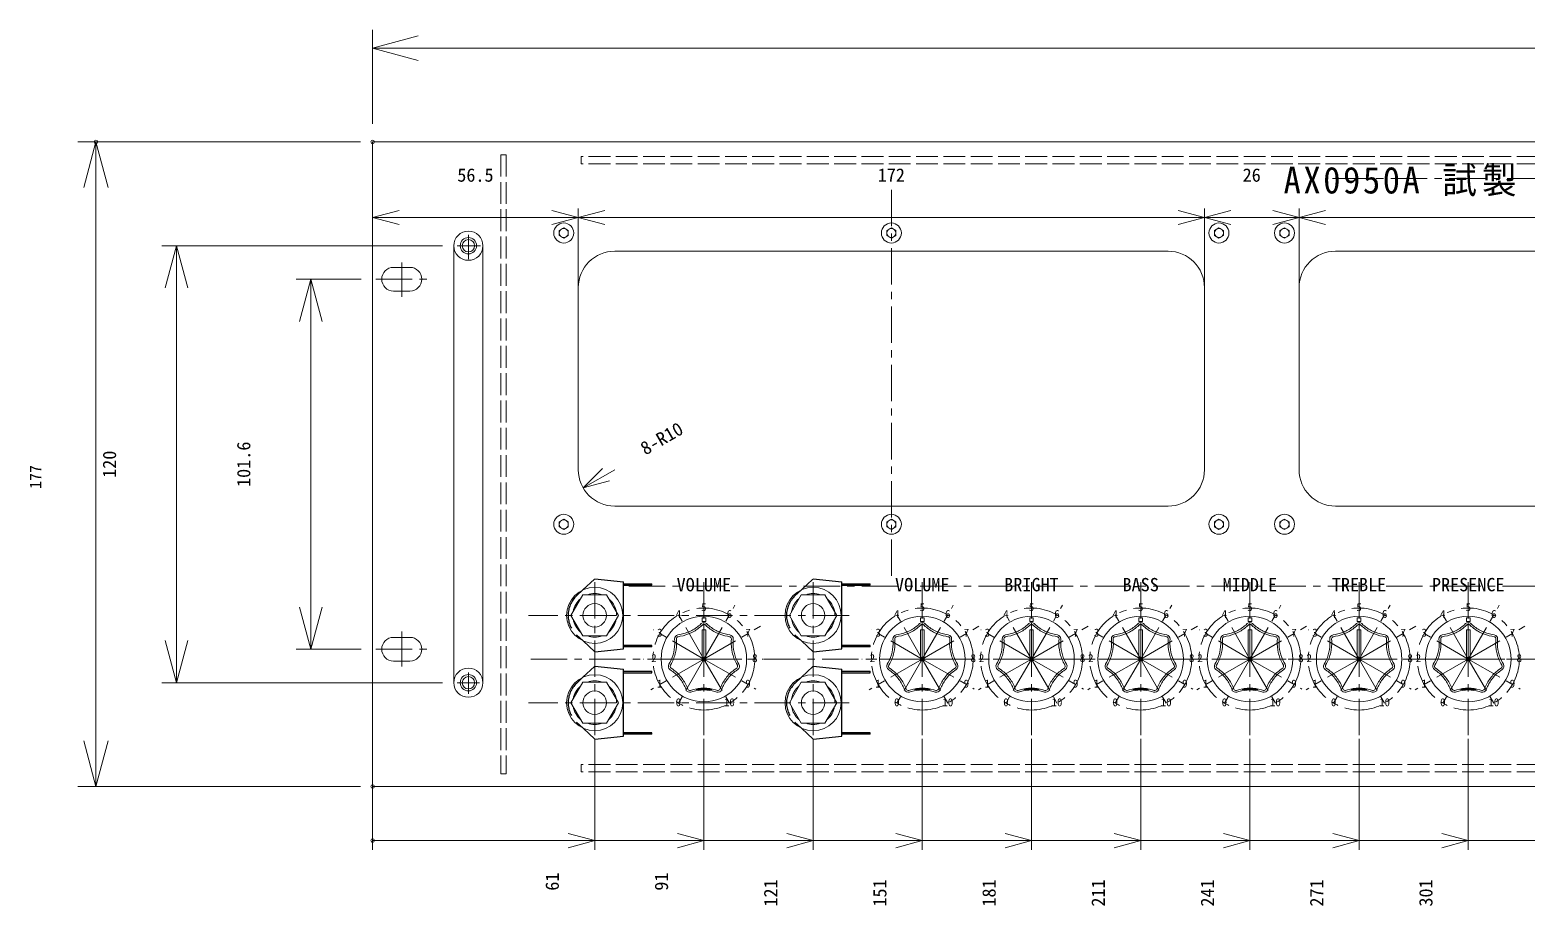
# Model space of a CAD drawing. Units: millimetres at full size, sheet at 1:2. Extents: x -409 to 211, y -214 to 92.
# Drawn here: x -408.9 to 2.6, y -148.5 to 92.1 of the extents above; entities that cross this region are included whole.
import ezdxf
from ezdxf.enums import TextEntityAlignment as Align

# ---------------------------------------------------------------- set-up
doc = ezdxf.new("R2010")
doc.units = ezdxf.units.MM
doc.header["$LTSCALE"] = 2
doc.header["$PDMODE"] = 32
doc.header["$PDSIZE"] = 1
for name, pattern in [('CHAIN1', [8, 5, -1, 1, -1]), ('DASHED1', [1.8, 1.2, -0.6]), ('USER3', [3.75, 3, -0.75])]:
    doc.linetypes.add(name, pattern=pattern)
for name, color, linetype, lineweight in [('0-0_0', 7, 'Continuous', 18), ('0-1_寸法', 4, 'Continuous', 18), ('0-5_________', 3, 'Continuous', 18), ('0-A_________0', 7, 'USER3', 18), ('8-0_OUTSIDE', 3, 'Continuous', 18), ('8-C_TOOLING_GUIDE', 4, 'Continuous', 18), ('8-D_ENGRAVING_GUIDE', 4, 'CHAIN1', 18)]:
    doc.layers.add(name, color=color, linetype=linetype, lineweight=lineweight)
doc.layers.add('8-1_INSIDE', color=3, linetype='Continuous')
doc.layers.add('8-5_ENGRAVING', color=7, linetype='Continuous')
doc.styles.add('ＭＳ ゴシック', font='')
doc.styles.get('ＭＳ ゴシック').set_extended_font_data('MS Gothic')

# ---------------------------------------------------------------- blocks, each defined once
blk = doc.blocks.new('_OPEN30')
at = {"layer": '0-0_0'}
blk.add_line((0, 0), (-0.25, 0), dxfattribs=at)
blk.add_lwpolyline([(-0.25, 0.06699), (0, 0), (-0.25, -0.06699)], dxfattribs=at)
blk = doc.blocks.new('CLIFF_JACK_front')
at = {"layer": '8-0_OUTSIDE'}
for p, q in [((-1.4125, 0.8155), (0, 1.631)), ((1.4125, 0.8155), (0, 1.631)), ((-1.4125, 0.8155), (-1.4125, -0.8155)), ((-1.4125, -0.8155), (0, -1.631))]:
    blk.add_line(p, q, dxfattribs=at)
blk.add_lwpolyline([(1.4125, 0.8155), (1.4125, -0.8155), (0, -1.631)], dxfattribs=at)
for radius in [1.925, 0.8063]:
    blk.add_circle((0, 0), radius, dxfattribs=at)
for start, end in [(100.33336, 139.66664), (40.33336, 79.66664), (160.33336, 199.66664), (340.33336, 19.66664), (220.33336, 259.66664), (270, 319.66664)]:
    blk.add_arc((0, 0), 1.5, start, end, dxfattribs=at)
at = {"layer": '8-1_INSIDE', "color": 4, "linetype": 'DASHED1'}
for p, q in [((-1.7508, 0.8003), (-1.3322, 1.2473)), ((1.3302, 1.2495), (1.7495, 0.8031))]:
    blk.add_line(p, q, dxfattribs=at)
at = {"layer": '8-1_INSIDE'}
for p, q in [((-2.5, 0), (-1.7508, 0.8003)), ((-2.5, 0), (-2.3, -1.975)), ((2.493, 0.0115), (1.7495, 0.8031)), ((2.5, 0), (2.3, -1.975)), ((-2.3, -1.975), (2.3, -1.975)), ((-2.1625, -3.925), (-2.1625, -1.975)), ((-2.0625, -3.925), (-2.0625, -1.975)), ((2.1625, -1.975), (2.1625, -3.925)), ((-2.1625, -3.925), (-2.0625, -3.925))]:
    blk.add_line(p, q, dxfattribs=at)
blk.add_lwpolyline([(2.0625, -1.975), (2.0625, -3.925), (2.1625, -3.925)], dxfattribs=at)
at = {"layer": '8-1_INSIDE', "color": 4, "linetype": 'DASHED1'}
blk.add_arc((0, 0), 1.825, 43.20672, 136.88639, dxfattribs=at)

msp = doc.modelspace()

# ---------------------------------------------------------------- linework, layer by layer
at = {"layer": '0-1_寸法'}
for p, q in [((-314.783, 66.345), (-314.783, 92.095)), ((-302.283, 87.095), (155.317, 87.095)), ((-318.149, 61.345), (-395.783, 61.345)), ((-390.783, 61.345), (-390.783, 48.845)), ((-390.783, -103.155), (-390.783, 48.845)), ((-372.657, 32.845), (-295.59, 32.845)), ((-368.657, 32.845), (-371.763, 21.254)), ((-368.657, -87.155), (-368.657, 32.845)), ((-368.657, 32.845), (-365.551, 21.254)), ((-335.789, 23.645), (-317.907, 23.645)), ((-331.789, 23.645), (-334.895, 12.054)), ((-331.789, -77.955), (-331.789, 23.645)), ((-331.789, 23.645), (-328.684, 12.054)), ((-331.789, -77.955), (-334.895, -66.364)), ((-331.789, -77.955), (-328.684, -66.364)), ((-368.657, -87.155), (-371.763, -75.564)), ((-368.657, -87.155), (-365.551, -75.564)), ((-335.789, -77.955), (-317.907, -77.955)), ((-372.657, -87.155), (-295.556, -87.155)), ((-390.783, -115.655), (-390.783, -103.155)), ((-318.149, -115.655), (-395.783, -115.655))]:
    msp.add_line(p, q, dxfattribs=at)
at = {"layer": '0-1_寸法', "linetype": 'CHAIN1'}
for p, q in [((-288.483, 35.804), (-288.483, 29.111)), ((-291.59, 32.845), (-285.172, 32.845)), ((-306.783, 28.253), (-306.783, 18.854)), ((-313.907, 23.645), (-299.262, 23.645)), ((-306.783, -73.12), (-306.783, -82.734)), ((-313.907, -77.955), (-299.262, -77.955)), ((-288.483, -84.362), (-288.483, -90.176)), ((-291.556, -87.155), (-285.431, -87.155))]:
    msp.add_line(p, q, dxfattribs=at)
at = {"layer": '0-1_寸法'}
for points in [[(-394.133, 48.845), (-390.783, 61.345), (-387.434, 48.845)], [(-387.434, -103.155), (-390.783, -115.655), (-394.133, -103.155)]]:
    msp.add_lwpolyline(points, dxfattribs=at)
for p in [(-390.783, 61.345), (-314.783, 61.345), (-314.783, 61.345), (-314.783, -115.655)]:
    msp.add_point(p, dxfattribs=at)
at = {"layer": '0-5_________'}
for p, q in [((-314.783, 61.345), (167.817, 61.345)), ((-314.783, 61.345), (-314.783, -115.655)), ((-309.033, 26.895), (-304.533, 26.895)), ((-304.533, 20.395), (-309.033, 20.395)), ((-304.533, -74.705), (-309.033, -74.705)), ((-309.033, -81.205), (-304.533, -81.205)), ((-314.783, -115.655), (167.817, -115.655))]:
    msp.add_line(p, q, dxfattribs=at)
for centre in [(-288.483, 32.845), (-288.483, -87.155)]:
    msp.add_circle(centre, 2.25, dxfattribs=at)
for centre, start, end in [((-309.033, 23.645), 90, 270), ((-304.533, 23.645), 270, 90), ((-309.033, -77.955), 90, 270), ((-304.533, -77.955), 270, 90)]:
    msp.add_arc(centre, 3.25, start, end, dxfattribs=at)
at = {"layer": '0-A_________0'}
for p, q in [((-257.483, 57.345), (-257.483, 55.345)), ((110.517, 57.345), (-257.483, 57.345)), ((110.517, 55.345), (-257.483, 55.345)), ((-257.483, -111.655), (-257.483, -109.655)), ((110.517, -109.655), (-257.483, -109.655)), ((110.517, -111.655), (-257.483, -111.655))]:
    msp.add_line(p, q, dxfattribs=at)
for points in [[(-278.083, 57.845), (-279.583, 57.845), (-279.583, -112.155)], [(-278.083, 57.845), (-278.083, -112.155), (-279.583, -112.155)]]:
    msp.add_lwpolyline(points, dxfattribs=at)
at = {"layer": '8-0_OUTSIDE'}
for p, q in [((-314.783, 61.345), (-314.783, -115.655)), ((-262.283, 37.788), (-263.533, 37.067)), ((-263.533, 37.067), (-263.533, 35.623)), ((-261.033, 37.067), (-262.283, 37.788)), ((-261.033, 35.623), (-261.033, 37.067)), ((-172.283, 37.788), (-173.533, 37.067)), ((-173.533, 37.067), (-173.533, 35.623)), ((-171.033, 37.067), (-172.283, 37.788)), ((-171.033, 35.623), (-171.033, 37.067)), ((-82.283, 37.788), (-83.533, 37.067)), ((-83.533, 37.067), (-83.533, 35.623)), ((-81.033, 37.067), (-82.283, 37.788)), ((-81.033, 35.623), (-81.033, 37.067)), ((-64.283, 37.788), (-65.533, 37.067)), ((-65.533, 37.067), (-65.533, 35.623)), ((-63.033, 37.067), (-64.283, 37.788)), ((-63.033, 35.623), (-63.033, 37.067)), ((-263.533, 35.623), (-262.283, 34.902)), ((-262.283, 34.902), (-261.033, 35.623)), ((-173.533, 35.623), (-172.283, 34.902)), ((-172.283, 34.902), (-171.033, 35.623)), ((-83.533, 35.623), (-82.283, 34.902)), ((-82.283, 34.902), (-81.033, 35.623)), ((-65.533, 35.623), (-64.283, 34.902)), ((-64.283, 34.902), (-63.033, 35.623)), ((-292.483, -87.155), (-292.483, 32.845)), ((-284.483, -87.155), (-284.483, 32.845)), ((-96.283, 31.345), (-248.283, 31.345)), ((101.717, 31.345), (-50.283, 31.345)), ((-309.033, 26.895), (-304.533, 26.895)), ((-258.283, -28.655), (-258.283, 21.345)), ((-86.283, 21.345), (-86.283, -28.655)), ((-60.283, -28.655), (-60.283, 21.345)), ((-304.533, 20.395), (-309.033, 20.395)), ((-96.283, -38.655), (-248.283, -38.655)), ((101.717, -38.655), (-50.283, -38.655)), ((-262.283, -42.212), (-263.533, -42.933)), ((-263.533, -42.933), (-263.533, -44.377)), ((-263.533, -44.377), (-262.283, -45.098)), ((-261.033, -42.933), (-262.283, -42.212)), ((-262.283, -45.098), (-261.033, -44.377)), ((-261.033, -44.377), (-261.033, -42.933)), ((-172.283, -42.212), (-173.533, -42.933)), ((-173.533, -42.933), (-173.533, -44.377)), ((-173.533, -44.377), (-172.283, -45.098)), ((-171.033, -42.933), (-172.283, -42.212)), ((-172.283, -45.098), (-171.033, -44.377)), ((-171.033, -44.377), (-171.033, -42.933)), ((-82.283, -42.212), (-83.533, -42.933)), ((-83.533, -42.933), (-83.533, -44.377)), ((-83.533, -44.377), (-82.283, -45.098)), ((-81.033, -42.933), (-82.283, -42.212)), ((-82.283, -45.098), (-81.033, -44.377)), ((-81.033, -44.377), (-81.033, -42.933)), ((-64.283, -42.212), (-65.533, -42.933)), ((-65.533, -42.933), (-65.533, -44.377)), ((-65.533, -44.377), (-64.283, -45.098)), ((-63.033, -42.933), (-64.283, -42.212)), ((-64.283, -45.098), (-63.033, -44.377)), ((-63.033, -44.377), (-63.033, -42.933)), ((-224.283, -70.305), (-224.283, -69.305)), ((-223.283, -69.305), (-224.283, -69.305)), ((-223.283, -70.305), (-223.283, -69.305)), ((-164.283, -70.305), (-164.283, -69.305)), ((-163.283, -69.305), (-164.283, -69.305)), ((-163.283, -70.305), (-163.283, -69.305)), ((-134.283, -70.305), (-134.283, -69.305)), ((-133.283, -69.305), (-134.283, -69.305)), ((-133.283, -70.305), (-133.283, -69.305)), ((-104.283, -70.305), (-104.283, -69.305)), ((-103.283, -69.305), (-104.283, -69.305)), ((-103.283, -70.305), (-103.283, -69.305)), ((-74.283, -70.305), (-74.283, -69.305)), ((-73.283, -69.305), (-74.283, -69.305)), ((-73.283, -70.305), (-73.283, -69.305)), ((-44.283, -70.305), (-44.283, -69.305)), ((-43.283, -69.305), (-44.283, -69.305)), ((-43.283, -70.305), (-43.283, -69.305)), ((-14.283, -70.305), (-14.283, -69.305)), ((-13.283, -69.305), (-14.283, -69.305)), ((-13.283, -70.305), (-13.283, -69.305)), ((-230.369, -73.925), (-230.929, -74.022)), ((-224.514, -70.933), (-224.939, -71.31)), ((-224.607, -71.684), (-224.182, -71.306)), ((-223.283, -70.305), (-224.283, -70.305)), ((-224.283, -81.155), (-224.283, -72.655)), ((-222.96, -71.684), (-223.385, -71.306)), ((-222.628, -71.31), (-223.053, -70.933)), ((-216.638, -74.022), (-217.198, -73.925)), ((-170.369, -73.925), (-170.929, -74.022)), ((-164.514, -70.933), (-164.939, -71.31)), ((-164.607, -71.684), (-164.182, -71.306)), ((-163.283, -70.305), (-164.283, -70.305)), ((-164.283, -81.155), (-164.283, -72.655)), ((-162.96, -71.684), (-163.385, -71.306)), ((-162.628, -71.31), (-163.053, -70.933)), ((-156.638, -74.022), (-157.198, -73.925)), ((-140.369, -73.925), (-140.929, -74.022)), ((-134.514, -70.933), (-134.939, -71.31)), ((-134.607, -71.684), (-134.182, -71.306)), ((-133.283, -70.305), (-134.283, -70.305)), ((-134.283, -81.155), (-134.283, -72.655)), ((-132.96, -71.684), (-133.385, -71.306)), ((-132.628, -71.31), (-133.053, -70.933)), ((-126.638, -74.022), (-127.198, -73.925)), ((-110.369, -73.925), (-110.929, -74.022)), ((-104.514, -70.933), (-104.939, -71.31)), ((-104.607, -71.684), (-104.182, -71.306)), ((-103.283, -70.305), (-104.283, -70.305)), ((-104.283, -81.155), (-104.283, -72.655)), ((-102.96, -71.684), (-103.385, -71.306)), ((-102.628, -71.31), (-103.053, -70.933)), ((-96.638, -74.022), (-97.198, -73.925)), ((-80.369, -73.925), (-80.929, -74.022)), ((-74.514, -70.933), (-74.939, -71.31)), ((-74.607, -71.684), (-74.182, -71.306)), ((-73.283, -70.305), (-74.283, -70.305)), ((-74.283, -81.155), (-74.283, -72.655)), ((-72.96, -71.684), (-73.385, -71.306)), ((-72.628, -71.31), (-73.053, -70.933)), ((-66.638, -74.022), (-67.198, -73.925)), ((-50.369, -73.925), (-50.929, -74.022)), ((-44.514, -70.933), (-44.939, -71.31)), ((-44.607, -71.684), (-44.182, -71.306)), ((-43.283, -70.305), (-44.283, -70.305)), ((-44.283, -81.155), (-44.283, -72.655)), ((-42.96, -71.684), (-43.385, -71.306)), ((-42.628, -71.31), (-43.053, -70.933)), ((-36.638, -74.022), (-37.198, -73.925)), ((-20.369, -73.925), (-20.929, -74.022)), ((-14.514, -70.933), (-14.939, -71.31)), ((-14.607, -71.684), (-14.182, -71.306)), ((-13.283, -70.305), (-14.283, -70.305)), ((-14.283, -81.155), (-14.283, -72.655)), ((-12.96, -71.684), (-13.385, -71.306)), ((-12.628, -71.31), (-13.053, -70.933)), ((-6.638, -74.022), (-7.198, -73.925)), ((-304.533, -74.705), (-309.033, -74.705)), ((-231.84, -75.164), (-231.81, -75.732)), ((-231.311, -75.706), (-231.341, -75.138)), ((-230.283, -74.418), (-230.844, -74.515)), ((-217.284, -74.418), (-216.723, -74.515)), ((-216.256, -75.706), (-216.226, -75.138)), ((-215.757, -75.732), (-215.727, -75.164)), ((-171.84, -75.164), (-171.81, -75.732)), ((-171.311, -75.706), (-171.341, -75.138)), ((-170.283, -74.418), (-170.844, -74.515)), ((-157.284, -74.418), (-156.723, -74.515)), ((-156.256, -75.706), (-156.226, -75.138)), ((-155.757, -75.732), (-155.727, -75.164)), ((-141.84, -75.164), (-141.81, -75.732)), ((-141.311, -75.706), (-141.341, -75.138)), ((-140.283, -74.418), (-140.844, -74.515)), ((-127.284, -74.418), (-126.723, -74.515)), ((-126.256, -75.706), (-126.226, -75.138)), ((-125.757, -75.732), (-125.727, -75.164)), ((-111.84, -75.164), (-111.81, -75.732)), ((-111.311, -75.706), (-111.341, -75.138)), ((-110.283, -74.418), (-110.844, -74.515)), ((-97.284, -74.418), (-96.723, -74.515)), ((-96.256, -75.706), (-96.226, -75.138)), ((-95.757, -75.732), (-95.727, -75.164)), ((-81.84, -75.164), (-81.81, -75.732)), ((-81.311, -75.706), (-81.341, -75.138)), ((-80.283, -74.418), (-80.844, -74.515)), ((-67.284, -74.418), (-66.723, -74.515)), ((-66.256, -75.706), (-66.226, -75.138)), ((-65.757, -75.732), (-65.727, -75.164)), ((-51.84, -75.164), (-51.81, -75.732)), ((-51.311, -75.706), (-51.341, -75.138)), ((-50.283, -74.418), (-50.844, -74.515)), ((-37.284, -74.418), (-36.723, -74.515)), ((-36.256, -75.706), (-36.226, -75.138)), ((-35.757, -75.732), (-35.727, -75.164)), ((-21.84, -75.164), (-21.81, -75.732)), ((-21.311, -75.706), (-21.341, -75.138)), ((-20.283, -74.418), (-20.844, -74.515)), ((-7.284, -74.418), (-6.723, -74.515)), ((-6.256, -75.706), (-6.226, -75.138)), ((-5.757, -75.732), (-5.727, -75.164)), ((-309.033, -81.205), (-304.533, -81.205)), ((-233.151, -81.607), (-233.425, -82.106)), ((-232.713, -81.848), (-232.986, -82.347)), ((-223.283, -81.155), (-224.283, -81.155)), ((-214.854, -81.848), (-214.581, -82.347)), ((-214.142, -82.106), (-214.416, -81.607)), ((-173.151, -81.607), (-173.425, -82.106)), ((-172.713, -81.848), (-172.986, -82.347)), ((-163.283, -81.155), (-164.283, -81.155)), ((-154.854, -81.848), (-154.581, -82.347)), ((-154.142, -82.106), (-154.416, -81.607)), ((-143.151, -81.607), (-143.425, -82.106)), ((-142.713, -81.848), (-142.986, -82.347)), ((-133.283, -81.155), (-134.283, -81.155)), ((-124.854, -81.848), (-124.581, -82.347)), ((-124.142, -82.106), (-124.416, -81.607)), ((-113.151, -81.607), (-113.425, -82.106)), ((-112.713, -81.848), (-112.986, -82.347)), ((-103.283, -81.155), (-104.283, -81.155)), ((-94.854, -81.848), (-94.581, -82.347)), ((-94.142, -82.106), (-94.416, -81.607)), ((-83.151, -81.607), (-83.425, -82.106)), ((-82.713, -81.848), (-82.986, -82.347)), ((-73.283, -81.155), (-74.283, -81.155)), ((-64.854, -81.848), (-64.581, -82.347)), ((-64.142, -82.106), (-64.416, -81.607)), ((-53.151, -81.607), (-53.425, -82.106)), ((-52.713, -81.848), (-52.986, -82.347)), ((-43.283, -81.155), (-44.283, -81.155)), ((-34.854, -81.848), (-34.581, -82.347)), ((-34.142, -82.106), (-34.416, -81.607)), ((-23.151, -81.607), (-23.425, -82.106)), ((-22.713, -81.848), (-22.986, -82.347)), ((-13.283, -81.155), (-14.283, -81.155)), ((-4.854, -81.848), (-4.581, -82.347)), ((-4.142, -82.106), (-4.416, -81.607)), ((-233.1, -83.531), (-232.637, -83.861)), ((-232.346, -83.454), (-232.809, -83.124)), ((-215.221, -83.454), (-214.758, -83.124)), ((-214.93, -83.861), (-214.467, -83.531)), ((-173.1, -83.531), (-172.637, -83.861)), ((-172.346, -83.454), (-172.809, -83.124)), ((-155.221, -83.454), (-154.758, -83.124)), ((-154.93, -83.861), (-154.467, -83.531)), ((-143.1, -83.531), (-142.637, -83.861)), ((-142.346, -83.454), (-142.809, -83.124)), ((-125.221, -83.454), (-124.758, -83.124)), ((-124.93, -83.861), (-124.467, -83.531)), ((-113.1, -83.531), (-112.637, -83.861)), ((-112.346, -83.454), (-112.809, -83.124)), ((-95.221, -83.454), (-94.758, -83.124)), ((-94.93, -83.861), (-94.467, -83.531)), ((-83.1, -83.531), (-82.637, -83.861)), ((-82.346, -83.454), (-82.809, -83.124)), ((-65.221, -83.454), (-64.758, -83.124)), ((-64.93, -83.861), (-64.467, -83.531)), ((-53.1, -83.531), (-52.637, -83.861)), ((-52.346, -83.454), (-52.809, -83.124)), ((-35.221, -83.454), (-34.758, -83.124)), ((-34.93, -83.861), (-34.467, -83.531)), ((-23.1, -83.531), (-22.637, -83.861)), ((-22.346, -83.454), (-22.809, -83.124)), ((-5.221, -83.454), (-4.758, -83.124)), ((-4.93, -83.861), (-4.467, -83.531)), ((-228.879, -88.573), (-228.66, -89.098)), ((-228.418, -88.38), (-228.199, -88.905)), ((-226.934, -89.095), (-227.481, -89.251)), ((-227.344, -89.732), (-226.797, -89.576)), ((-220.77, -89.576), (-220.223, -89.732)), ((-220.633, -89.095), (-220.086, -89.251)), ((-219.149, -88.38), (-219.368, -88.905)), ((-218.907, -89.098), (-218.688, -88.573)), ((-168.879, -88.573), (-168.66, -89.098)), ((-168.418, -88.38), (-168.199, -88.905)), ((-166.934, -89.095), (-167.481, -89.251)), ((-167.344, -89.732), (-166.797, -89.576)), ((-160.77, -89.576), (-160.223, -89.732)), ((-160.633, -89.095), (-160.086, -89.251)), ((-159.149, -88.38), (-159.368, -88.905)), ((-158.907, -89.098), (-158.688, -88.573)), ((-138.879, -88.573), (-138.66, -89.098)), ((-138.418, -88.38), (-138.199, -88.905)), ((-136.934, -89.095), (-137.481, -89.251)), ((-137.344, -89.732), (-136.797, -89.576)), ((-130.77, -89.576), (-130.223, -89.732)), ((-130.633, -89.095), (-130.086, -89.251)), ((-129.149, -88.38), (-129.368, -88.905)), ((-128.907, -89.098), (-128.688, -88.573)), ((-108.879, -88.573), (-108.66, -89.098)), ((-108.418, -88.38), (-108.199, -88.905)), ((-106.934, -89.095), (-107.481, -89.251)), ((-107.344, -89.732), (-106.797, -89.576)), ((-100.77, -89.576), (-100.223, -89.732)), ((-100.633, -89.095), (-100.086, -89.251)), ((-99.149, -88.38), (-99.368, -88.905)), ((-98.907, -89.098), (-98.688, -88.573)), ((-78.879, -88.573), (-78.66, -89.098)), ((-78.418, -88.38), (-78.199, -88.905)), ((-76.934, -89.095), (-77.481, -89.251)), ((-77.344, -89.732), (-76.797, -89.576)), ((-70.77, -89.576), (-70.223, -89.732)), ((-70.633, -89.095), (-70.086, -89.251)), ((-69.149, -88.38), (-69.368, -88.905)), ((-68.907, -89.098), (-68.688, -88.573)), ((-48.879, -88.573), (-48.66, -89.098)), ((-48.418, -88.38), (-48.199, -88.905)), ((-46.934, -89.095), (-47.481, -89.251)), ((-47.344, -89.732), (-46.797, -89.576)), ((-40.77, -89.576), (-40.223, -89.732)), ((-40.633, -89.095), (-40.086, -89.251)), ((-39.149, -88.38), (-39.368, -88.905)), ((-38.907, -89.098), (-38.688, -88.573)), ((-18.879, -88.573), (-18.66, -89.098)), ((-18.418, -88.38), (-18.199, -88.905)), ((-16.934, -89.095), (-17.481, -89.251)), ((-17.344, -89.732), (-16.797, -89.576)), ((-10.77, -89.576), (-10.223, -89.732)), ((-10.633, -89.095), (-10.086, -89.251)), ((-9.149, -88.38), (-9.368, -88.905)), ((-8.907, -89.098), (-8.688, -88.573)), ((-314.783, -115.655), (167.817, -115.655))]:
    msp.add_line(p, q, dxfattribs=at)
at = {"layer": '8-0_OUTSIDE', "color": 4, "linetype": 'CHAIN1'}
for p, q in [((-288.483, 35.804), (-288.483, 29.111)), ((-291.59, 32.845), (-285.172, 32.845)), ((-306.783, 28.253), (-306.783, 18.854)), ((-313.907, 23.645), (-299.262, 23.645)), ((-306.783, -73.12), (-306.783, -82.734)), ((-313.907, -77.955), (-299.262, -77.955)), ((-288.483, -84.362), (-288.483, -90.176)), ((-291.556, -87.155), (-285.431, -87.155))]:
    msp.add_line(p, q, dxfattribs=at)
at = {"layer": '8-0_OUTSIDE'}
for points in [[(-314.783, 61.345), (167.817, 61.345), (167.817, -115.655)], [(-223.283, -81.155), (-223.283, -72.655), (-224.283, -72.655)], [(-163.283, -81.155), (-163.283, -72.655), (-164.283, -72.655)], [(-133.283, -81.155), (-133.283, -72.655), (-134.283, -72.655)], [(-103.283, -81.155), (-103.283, -72.655), (-104.283, -72.655)], [(-73.283, -81.155), (-73.283, -72.655), (-74.283, -72.655)], [(-43.283, -81.155), (-43.283, -72.655), (-44.283, -72.655)], [(-13.283, -81.155), (-13.283, -72.655), (-14.283, -72.655)]]:
    msp.add_lwpolyline(points, dxfattribs=at)
for centre, radius in [((-262.283, 36.345), 2.75), ((-172.283, 36.345), 2.75), ((-82.283, 36.345), 2.75), ((-64.283, 36.345), 2.75), ((-288.483, 32.845), 4), ((-288.483, 32.845), 2.25), ((-288.483, 32.845), 1.7), ((-262.283, -43.655), 2.75), ((-172.283, -43.655), 2.75), ((-82.283, -43.655), 2.75), ((-64.283, -43.655), 2.75), ((-223.783, -80.655), 11.75), ((-163.783, -80.655), 11.75), ((-133.783, -80.655), 11.75), ((-103.783, -80.655), 11.75), ((-73.783, -80.655), 11.75), ((-43.783, -80.655), 11.75), ((-13.783, -80.655), 11.75), ((-288.483, -87.155), 4), ((-288.483, -87.155), 2.25), ((-288.483, -87.155), 1.7)]:
    msp.add_circle(centre, radius, dxfattribs=at)
for centre, radius, start, end in [((-262.283, 36.345), 1.25, 120, 180), ((-262.283, 36.345), 1.25, 60, 120), ((-262.283, 36.345), 1.25, 0, 60), ((-172.283, 36.345), 1.25, 120, 180), ((-172.283, 36.345), 1.25, 60, 120), ((-172.283, 36.345), 1.25, 0, 60), ((-82.283, 36.345), 1.25, 120, 180), ((-82.283, 36.345), 1.25, 60, 120), ((-82.283, 36.345), 1.25, 0, 60), ((-64.283, 36.345), 1.25, 120, 180), ((-64.283, 36.345), 1.25, 60, 120), ((-64.283, 36.345), 1.25, 0, 60), ((-262.283, 36.345), 1.25, 180, 240), ((-262.283, 36.345), 1.25, 240, 300), ((-262.283, 36.345), 1.25, 300, 0), ((-172.283, 36.345), 1.25, 180, 240), ((-172.283, 36.345), 1.25, 240, 300), ((-172.283, 36.345), 1.25, 300, 0), ((-82.283, 36.345), 1.25, 180, 240), ((-82.283, 36.345), 1.25, 240, 300), ((-82.283, 36.345), 1.25, 300, 0), ((-64.283, 36.345), 1.25, 180, 240), ((-64.283, 36.345), 1.25, 240, 300), ((-64.283, 36.345), 1.25, 300, 0), ((-248.283, 21.345), 10, 90, 180), ((-96.283, 21.345), 10, 0, 90), ((-50.283, 21.345), 10, 90, 180), ((-309.033, 23.645), 3.25, 90, 270), ((-304.533, 23.645), 3.25, 270, 90), ((-248.283, -28.655), 10, 180, 270), ((-96.283, -28.655), 10, 270, 0), ((-50.283, -28.655), 10, 180, 270), ((-262.283, -43.655), 1.25, 120, 180), ((-262.283, -43.655), 1.25, 180, 240), ((-262.283, -43.655), 1.25, 60, 120), ((-262.283, -43.655), 1.25, 240, 300), ((-262.283, -43.655), 1.25, 0, 60), ((-262.283, -43.655), 1.25, 300, 0), ((-172.283, -43.655), 1.25, 120, 180), ((-172.283, -43.655), 1.25, 180, 240), ((-172.283, -43.655), 1.25, 60, 120), ((-172.283, -43.655), 1.25, 240, 300), ((-172.283, -43.655), 1.25, 0, 60), ((-172.283, -43.655), 1.25, 300, 0), ((-82.283, -43.655), 1.25, 120, 180), ((-82.283, -43.655), 1.25, 180, 240), ((-82.283, -43.655), 1.25, 60, 120), ((-82.283, -43.655), 1.25, 240, 300), ((-82.283, -43.655), 1.25, 0, 60), ((-82.283, -43.655), 1.25, 300, 0), ((-64.283, -43.655), 1.25, 120, 180), ((-64.283, -43.655), 1.25, 180, 240), ((-64.283, -43.655), 1.25, 60, 120), ((-64.283, -43.655), 1.25, 240, 300), ((-64.283, -43.655), 1.25, 0, 60), ((-64.283, -43.655), 1.25, 300, 0), ((-230.742, -75.106), 1.1, 99.81691, 183.04023), ((-232.244, -63.086), 11, 279.81691, 295.71429), ((-232.244, -63.086), 11.5, 279.81691, 295.71429), ((-232.244, -63.086), 11, 295.71429, 311.61166), ((-232.244, -63.086), 11.5, 295.71429, 311.61166), ((-223.783, -71.755), 1.1, 48.38834, 131.61166), ((-223.783, -71.755), 0.6, 90, 131.61166), ((-223.783, -71.755), 0.6, 48.38834, 90), ((-215.323, -63.086), 11.5, 228.38834, 244.28571), ((-215.323, -63.086), 11, 228.38834, 244.28571), ((-215.323, -63.086), 11.5, 244.28571, 260.18309), ((-215.323, -63.086), 11, 244.28571, 260.18309), ((-216.825, -75.106), 1.1, 356.95977, 80.18309), ((-170.742, -75.106), 1.1, 99.81691, 183.04023), ((-172.244, -63.086), 11, 279.81691, 295.71429), ((-172.244, -63.086), 11.5, 279.81691, 295.71429), ((-172.244, -63.086), 11, 295.71429, 311.61166), ((-172.244, -63.086), 11.5, 295.71429, 311.61166), ((-163.783, -71.755), 1.1, 48.38834, 131.61166), ((-163.783, -71.755), 0.6, 90, 131.61166), ((-163.783, -71.755), 0.6, 48.38834, 90), ((-155.323, -63.086), 11.5, 228.38834, 244.28571), ((-155.323, -63.086), 11, 228.38834, 244.28571), ((-155.323, -63.086), 11.5, 244.28571, 260.18309), ((-155.323, -63.086), 11, 244.28571, 260.18309), ((-156.825, -75.106), 1.1, 356.95977, 80.18309), ((-140.742, -75.106), 1.1, 99.81691, 183.04023), ((-142.244, -63.086), 11, 279.81691, 295.71429), ((-142.244, -63.086), 11.5, 279.81691, 295.71429), ((-142.244, -63.086), 11, 295.71429, 311.61166), ((-142.244, -63.086), 11.5, 295.71429, 311.61166), ((-133.783, -71.755), 1.1, 48.38834, 131.61166), ((-133.783, -71.755), 0.6, 90, 131.61166), ((-133.783, -71.755), 0.6, 48.38834, 90), ((-125.323, -63.086), 11.5, 228.38834, 244.28571), ((-125.323, -63.086), 11, 228.38834, 244.28571), ((-125.323, -63.086), 11.5, 244.28571, 260.18309), ((-125.323, -63.086), 11, 244.28571, 260.18309), ((-126.825, -75.106), 1.1, 356.95977, 80.18309), ((-110.742, -75.106), 1.1, 99.81691, 183.04023), ((-112.244, -63.086), 11, 279.81691, 295.71429), ((-112.244, -63.086), 11.5, 279.81691, 295.71429), ((-112.244, -63.086), 11, 295.71429, 311.61166), ((-112.244, -63.086), 11.5, 295.71429, 311.61166), ((-103.783, -71.755), 1.1, 48.38834, 131.61166), ((-103.783, -71.755), 0.6, 90, 131.61166), ((-103.783, -71.755), 0.6, 48.38834, 90), ((-95.323, -63.086), 11.5, 228.38834, 244.28571), ((-95.323, -63.086), 11, 228.38834, 244.28571), ((-95.323, -63.086), 11.5, 244.28571, 260.18309), ((-95.323, -63.086), 11, 244.28571, 260.18309), ((-96.825, -75.106), 1.1, 356.95977, 80.18309), ((-80.742, -75.106), 1.1, 99.81691, 183.04023), ((-82.244, -63.086), 11, 279.81691, 295.71429), ((-82.244, -63.086), 11.5, 279.81691, 295.71429), ((-82.244, -63.086), 11, 295.71429, 311.61166), ((-82.244, -63.086), 11.5, 295.71429, 311.61166), ((-73.783, -71.755), 1.1, 48.38834, 131.61166), ((-73.783, -71.755), 0.6, 90, 131.61166), ((-73.783, -71.755), 0.6, 48.38834, 90), ((-65.323, -63.086), 11.5, 228.38834, 244.28571), ((-65.323, -63.086), 11, 228.38834, 244.28571), ((-65.323, -63.086), 11.5, 244.28571, 260.18309), ((-65.323, -63.086), 11, 244.28571, 260.18309), ((-66.825, -75.106), 1.1, 356.95977, 80.18309), ((-50.742, -75.106), 1.1, 99.81691, 183.04023), ((-52.244, -63.086), 11, 279.81691, 295.71429), ((-52.244, -63.086), 11.5, 279.81691, 295.71429), ((-52.244, -63.086), 11, 295.71429, 311.61166), ((-52.244, -63.086), 11.5, 295.71429, 311.61166), ((-43.783, -71.755), 1.1, 48.38834, 131.61166), ((-43.783, -71.755), 0.6, 90, 131.61166), ((-43.783, -71.755), 0.6, 48.38834, 90), ((-35.323, -63.086), 11.5, 228.38834, 244.28571), ((-35.323, -63.086), 11, 228.38834, 244.28571), ((-35.323, -63.086), 11.5, 244.28571, 260.18309), ((-35.323, -63.086), 11, 244.28571, 260.18309), ((-36.825, -75.106), 1.1, 356.95977, 80.18309), ((-20.742, -75.106), 1.1, 99.81691, 183.04023), ((-22.244, -63.086), 11, 279.81691, 295.71429), ((-22.244, -63.086), 11.5, 279.81691, 295.71429), ((-22.244, -63.086), 11, 295.71429, 311.61166), ((-22.244, -63.086), 11.5, 295.71429, 311.61166), ((-13.783, -71.755), 1.1, 48.38834, 131.61166), ((-13.783, -71.755), 0.6, 90, 131.61166), ((-13.783, -71.755), 0.6, 48.38834, 90), ((-5.323, -63.086), 11.5, 228.38834, 244.28571), ((-5.323, -63.086), 11, 228.38834, 244.28571), ((-5.323, -63.086), 11.5, 244.28571, 260.18309), ((-5.323, -63.086), 11, 244.28571, 260.18309), ((-6.825, -75.106), 1.1, 356.95977, 80.18309), ((-309.033, -77.955), 3.25, 90, 270), ((-304.533, -77.955), 3.25, 270, 90), ((-242.795, -76.316), 11, 347.14286, 3.04023), ((-242.795, -76.316), 11.5, 347.14286, 3.04023), ((-230.742, -75.106), 0.6, 141.42857, 183.04023), ((-230.742, -75.106), 0.6, 99.81691, 141.42857), ((-216.825, -75.106), 0.6, 38.57143, 80.18309), ((-216.825, -75.106), 0.6, 356.95977, 38.57143), ((-204.772, -76.316), 11.5, 176.95977, 192.85714), ((-204.772, -76.316), 11, 176.95977, 192.85714), ((-182.795, -76.316), 11, 347.14286, 3.04023), ((-182.795, -76.316), 11.5, 347.14286, 3.04023), ((-170.742, -75.106), 0.6, 141.42857, 183.04023), ((-170.742, -75.106), 0.6, 99.81691, 141.42857), ((-156.825, -75.106), 0.6, 38.57143, 80.18309), ((-156.825, -75.106), 0.6, 356.95977, 38.57143), ((-144.772, -76.316), 11.5, 176.95977, 192.85714), ((-144.772, -76.316), 11, 176.95977, 192.85714), ((-152.795, -76.316), 11, 347.14286, 3.04023), ((-152.795, -76.316), 11.5, 347.14286, 3.04023), ((-140.742, -75.106), 0.6, 141.42857, 183.04023), ((-140.742, -75.106), 0.6, 99.81691, 141.42857), ((-126.825, -75.106), 0.6, 38.57143, 80.18309), ((-126.825, -75.106), 0.6, 356.95977, 38.57143), ((-114.772, -76.316), 11.5, 176.95977, 192.85714), ((-114.772, -76.316), 11, 176.95977, 192.85714), ((-122.795, -76.316), 11, 347.14286, 3.04023), ((-122.795, -76.316), 11.5, 347.14286, 3.04023), ((-110.742, -75.106), 0.6, 141.42857, 183.04023), ((-110.742, -75.106), 0.6, 99.81691, 141.42857), ((-96.825, -75.106), 0.6, 38.57143, 80.18309), ((-96.825, -75.106), 0.6, 356.95977, 38.57143), ((-84.772, -76.316), 11.5, 176.95977, 192.85714), ((-84.772, -76.316), 11, 176.95977, 192.85714), ((-92.795, -76.316), 11, 347.14286, 3.04023), ((-92.795, -76.316), 11.5, 347.14286, 3.04023), ((-80.742, -75.106), 0.6, 141.42857, 183.04023), ((-80.742, -75.106), 0.6, 99.81691, 141.42857), ((-66.825, -75.106), 0.6, 38.57143, 80.18309), ((-66.825, -75.106), 0.6, 356.95977, 38.57143), ((-54.772, -76.316), 11.5, 176.95977, 192.85714), ((-54.772, -76.316), 11, 176.95977, 192.85714), ((-62.795, -76.316), 11, 347.14286, 3.04023), ((-62.795, -76.316), 11.5, 347.14286, 3.04023), ((-50.742, -75.106), 0.6, 141.42857, 183.04023), ((-50.742, -75.106), 0.6, 99.81691, 141.42857), ((-36.825, -75.106), 0.6, 38.57143, 80.18309), ((-36.825, -75.106), 0.6, 356.95977, 38.57143), ((-24.772, -76.316), 11.5, 176.95977, 192.85714), ((-24.772, -76.316), 11, 176.95977, 192.85714), ((-32.795, -76.316), 11, 347.14286, 3.04023), ((-32.795, -76.316), 11.5, 347.14286, 3.04023), ((-20.742, -75.106), 0.6, 141.42857, 183.04023), ((-20.742, -75.106), 0.6, 99.81691, 141.42857), ((-6.825, -75.106), 0.6, 38.57143, 80.18309), ((-6.825, -75.106), 0.6, 356.95977, 38.57143), ((5.228, -76.316), 11.5, 176.95977, 192.85714), ((5.228, -76.316), 11, 176.95977, 192.85714), ((-232.46, -82.635), 1.1, 151.24548, 234.46881), ((-242.795, -76.316), 11, 331.24548, 347.14286), ((-242.795, -76.316), 11.5, 331.24548, 347.14286), ((-204.772, -76.316), 11.5, 192.85714, 208.75452), ((-204.772, -76.316), 11, 192.85714, 208.75452), ((-215.107, -82.635), 1.1, 305.53119, 28.75452), ((-172.46, -82.635), 1.1, 151.24548, 234.46881), ((-182.795, -76.316), 11, 331.24548, 347.14286), ((-182.795, -76.316), 11.5, 331.24548, 347.14286), ((-144.772, -76.316), 11.5, 192.85714, 208.75452), ((-144.772, -76.316), 11, 192.85714, 208.75452), ((-155.107, -82.635), 1.1, 305.53119, 28.75452), ((-142.46, -82.635), 1.1, 151.24548, 234.46881), ((-152.795, -76.316), 11, 331.24548, 347.14286), ((-152.795, -76.316), 11.5, 331.24548, 347.14286), ((-114.772, -76.316), 11.5, 192.85714, 208.75452), ((-114.772, -76.316), 11, 192.85714, 208.75452), ((-125.107, -82.635), 1.1, 305.53119, 28.75452), ((-112.46, -82.635), 1.1, 151.24548, 234.46881), ((-122.795, -76.316), 11, 331.24548, 347.14286), ((-122.795, -76.316), 11.5, 331.24548, 347.14286), ((-84.772, -76.316), 11.5, 192.85714, 208.75452), ((-84.772, -76.316), 11, 192.85714, 208.75452), ((-95.107, -82.635), 1.1, 305.53119, 28.75452), ((-82.46, -82.635), 1.1, 151.24548, 234.46881), ((-92.795, -76.316), 11, 331.24548, 347.14286), ((-92.795, -76.316), 11.5, 331.24548, 347.14286), ((-54.772, -76.316), 11.5, 192.85714, 208.75452), ((-54.772, -76.316), 11, 192.85714, 208.75452), ((-65.107, -82.635), 1.1, 305.53119, 28.75452), ((-52.46, -82.635), 1.1, 151.24548, 234.46881), ((-62.795, -76.316), 11, 331.24548, 347.14286), ((-62.795, -76.316), 11.5, 331.24548, 347.14286), ((-24.772, -76.316), 11.5, 192.85714, 208.75452), ((-24.772, -76.316), 11, 192.85714, 208.75452), ((-35.107, -82.635), 1.1, 305.53119, 28.75452), ((-22.46, -82.635), 1.1, 151.24548, 234.46881), ((-32.795, -76.316), 11, 331.24548, 347.14286), ((-32.795, -76.316), 11.5, 331.24548, 347.14286), ((5.228, -76.316), 11.5, 192.85714, 208.75452), ((5.228, -76.316), 11, 192.85714, 208.75452), ((-5.107, -82.635), 1.1, 305.53119, 28.75452), ((-232.46, -82.635), 0.6, 151.24548, 192.85714), ((-232.46, -82.635), 0.6, 192.85714, 234.46881), ((-239.029, -92.813), 11, 38.57143, 54.46881), ((-239.029, -92.813), 11.5, 38.57143, 54.46881), ((-239.029, -92.813), 11, 22.67405, 38.57143), ((-239.029, -92.813), 11.5, 22.67405, 38.57143), ((-208.538, -92.813), 11.5, 141.42857, 157.32595), ((-208.538, -92.813), 11, 141.42857, 157.32595), ((-208.538, -92.813), 11.5, 125.53119, 141.42857), ((-208.538, -92.813), 11, 125.53119, 141.42857), ((-215.107, -82.635), 0.6, 305.53119, 347.14286), ((-215.107, -82.635), 0.6, 347.14286, 28.75452), ((-172.46, -82.635), 0.6, 151.24548, 192.85714), ((-172.46, -82.635), 0.6, 192.85714, 234.46881), ((-179.029, -92.813), 11, 38.57143, 54.46881), ((-179.029, -92.813), 11.5, 38.57143, 54.46881), ((-179.029, -92.813), 11, 22.67405, 38.57143), ((-179.029, -92.813), 11.5, 22.67405, 38.57143), ((-148.538, -92.813), 11.5, 141.42857, 157.32595), ((-148.538, -92.813), 11, 141.42857, 157.32595), ((-148.538, -92.813), 11.5, 125.53119, 141.42857), ((-148.538, -92.813), 11, 125.53119, 141.42857), ((-155.107, -82.635), 0.6, 305.53119, 347.14286), ((-155.107, -82.635), 0.6, 347.14286, 28.75452), ((-142.46, -82.635), 0.6, 151.24548, 192.85714), ((-142.46, -82.635), 0.6, 192.85714, 234.46881), ((-149.029, -92.813), 11, 38.57143, 54.46881), ((-149.029, -92.813), 11.5, 38.57143, 54.46881), ((-149.029, -92.813), 11, 22.67405, 38.57143), ((-149.029, -92.813), 11.5, 22.67405, 38.57143), ((-118.538, -92.813), 11.5, 141.42857, 157.32595), ((-118.538, -92.813), 11, 141.42857, 157.32595), ((-118.538, -92.813), 11.5, 125.53119, 141.42857), ((-118.538, -92.813), 11, 125.53119, 141.42857), ((-125.107, -82.635), 0.6, 305.53119, 347.14286), ((-125.107, -82.635), 0.6, 347.14286, 28.75452), ((-112.46, -82.635), 0.6, 151.24548, 192.85714), ((-112.46, -82.635), 0.6, 192.85714, 234.46881), ((-119.029, -92.813), 11, 38.57143, 54.46881), ((-119.029, -92.813), 11.5, 38.57143, 54.46881), ((-119.029, -92.813), 11, 22.67405, 38.57143), ((-119.029, -92.813), 11.5, 22.67405, 38.57143), ((-88.538, -92.813), 11.5, 141.42857, 157.32595), ((-88.538, -92.813), 11, 141.42857, 157.32595), ((-88.538, -92.813), 11.5, 125.53119, 141.42857), ((-88.538, -92.813), 11, 125.53119, 141.42857), ((-95.107, -82.635), 0.6, 305.53119, 347.14286), ((-95.107, -82.635), 0.6, 347.14286, 28.75452), ((-82.46, -82.635), 0.6, 151.24548, 192.85714), ((-82.46, -82.635), 0.6, 192.85714, 234.46881), ((-89.029, -92.813), 11, 38.57143, 54.46881), ((-89.029, -92.813), 11.5, 38.57143, 54.46881), ((-89.029, -92.813), 11, 22.67405, 38.57143), ((-89.029, -92.813), 11.5, 22.67405, 38.57143), ((-58.538, -92.813), 11.5, 141.42857, 157.32595), ((-58.538, -92.813), 11, 141.42857, 157.32595), ((-58.538, -92.813), 11.5, 125.53119, 141.42857), ((-58.538, -92.813), 11, 125.53119, 141.42857), ((-65.107, -82.635), 0.6, 305.53119, 347.14286), ((-65.107, -82.635), 0.6, 347.14286, 28.75452), ((-52.46, -82.635), 0.6, 151.24548, 192.85714), ((-52.46, -82.635), 0.6, 192.85714, 234.46881), ((-59.029, -92.813), 11, 38.57143, 54.46881), ((-59.029, -92.813), 11.5, 38.57143, 54.46881), ((-59.029, -92.813), 11, 22.67405, 38.57143), ((-59.029, -92.813), 11.5, 22.67405, 38.57143), ((-28.538, -92.813), 11.5, 141.42857, 157.32595), ((-28.538, -92.813), 11, 141.42857, 157.32595), ((-28.538, -92.813), 11.5, 125.53119, 141.42857), ((-28.538, -92.813), 11, 125.53119, 141.42857), ((-35.107, -82.635), 0.6, 305.53119, 347.14286), ((-35.107, -82.635), 0.6, 347.14286, 28.75452), ((-22.46, -82.635), 0.6, 151.24548, 192.85714), ((-22.46, -82.635), 0.6, 192.85714, 234.46881), ((-29.029, -92.813), 11, 38.57143, 54.46881), ((-29.029, -92.813), 11.5, 38.57143, 54.46881), ((-29.029, -92.813), 11, 22.67405, 38.57143), ((-29.029, -92.813), 11.5, 22.67405, 38.57143), ((1.462, -92.813), 11.5, 141.42857, 157.32595), ((1.462, -92.813), 11, 141.42857, 157.32595), ((1.462, -92.813), 11.5, 125.53119, 141.42857), ((1.462, -92.813), 11, 125.53119, 141.42857), ((-5.107, -82.635), 0.6, 305.53119, 347.14286), ((-5.107, -82.635), 0.6, 347.14286, 28.75452), ((-227.645, -88.674), 1.1, 202.67405, 285.89738), ((-227.645, -88.674), 0.6, 202.67405, 244.28571), ((-227.645, -88.674), 0.6, 244.28571, 285.89738), ((-223.783, -100.155), 11.5, 90, 105.89738), ((-223.783, -100.155), 11, 90, 105.89738), ((-223.783, -114.996), 26.091, 85.27329, 94.72671), ((-223.783, -63.041), 26.042, 265.2643, 274.73569), ((-223.783, -100.155), 11.5, 74.10262, 90), ((-223.783, -100.155), 11, 74.10262, 90), ((-219.922, -88.674), 1.1, 254.10262, 337.32595), ((-219.922, -88.674), 0.6, 254.10262, 295.71429), ((-219.922, -88.674), 0.6, 295.71429, 337.32595), ((-167.645, -88.674), 1.1, 202.67405, 285.89738), ((-167.645, -88.674), 0.6, 202.67405, 244.28571), ((-167.645, -88.674), 0.6, 244.28571, 285.89738), ((-163.783, -100.155), 11.5, 90, 105.89738), ((-163.783, -100.155), 11, 90, 105.89738), ((-163.783, -114.996), 26.091, 85.27329, 94.72671), ((-163.783, -63.041), 26.042, 265.2643, 274.73569), ((-163.783, -100.155), 11.5, 74.10262, 90), ((-163.783, -100.155), 11, 74.10262, 90), ((-159.922, -88.674), 1.1, 254.10262, 337.32595), ((-159.922, -88.674), 0.6, 254.10262, 295.71429), ((-159.922, -88.674), 0.6, 295.71429, 337.32595), ((-137.645, -88.674), 1.1, 202.67405, 285.89738), ((-137.645, -88.674), 0.6, 202.67405, 244.28571), ((-137.645, -88.674), 0.6, 244.28571, 285.89738), ((-133.783, -100.155), 11.5, 90, 105.89738), ((-133.783, -100.155), 11, 90, 105.89738), ((-133.783, -114.996), 26.091, 85.27329, 94.72671), ((-133.783, -63.041), 26.042, 265.2643, 274.73569), ((-133.783, -100.155), 11.5, 74.10262, 90), ((-133.783, -100.155), 11, 74.10262, 90), ((-129.922, -88.674), 1.1, 254.10262, 337.32595), ((-129.922, -88.674), 0.6, 254.10262, 295.71429), ((-129.922, -88.674), 0.6, 295.71429, 337.32595), ((-107.645, -88.674), 1.1, 202.67405, 285.89738), ((-107.645, -88.674), 0.6, 202.67405, 244.28571), ((-107.645, -88.674), 0.6, 244.28571, 285.89738), ((-103.783, -100.155), 11.5, 90, 105.89738), ((-103.783, -100.155), 11, 90, 105.89738), ((-103.783, -114.996), 26.091, 85.27329, 94.72671), ((-103.783, -63.041), 26.042, 265.2643, 274.73569), ((-103.783, -100.155), 11.5, 74.10262, 90), ((-103.783, -100.155), 11, 74.10262, 90), ((-99.922, -88.674), 1.1, 254.10262, 337.32595), ((-99.922, -88.674), 0.6, 254.10262, 295.71429), ((-99.922, -88.674), 0.6, 295.71429, 337.32595), ((-77.645, -88.674), 1.1, 202.67405, 285.89738), ((-77.645, -88.674), 0.6, 202.67405, 244.28571), ((-77.645, -88.674), 0.6, 244.28571, 285.89738), ((-73.783, -100.155), 11.5, 90, 105.89738), ((-73.783, -100.155), 11, 90, 105.89738), ((-73.783, -114.996), 26.091, 85.27329, 94.72671), ((-73.783, -63.041), 26.042, 265.2643, 274.73569), ((-73.783, -100.155), 11.5, 74.10262, 90), ((-73.783, -100.155), 11, 74.10262, 90), ((-69.922, -88.674), 1.1, 254.10262, 337.32595), ((-69.922, -88.674), 0.6, 254.10262, 295.71429), ((-69.922, -88.674), 0.6, 295.71429, 337.32595), ((-47.645, -88.674), 1.1, 202.67405, 285.89738), ((-47.645, -88.674), 0.6, 202.67405, 244.28571), ((-47.645, -88.674), 0.6, 244.28571, 285.89738), ((-43.783, -100.155), 11.5, 90, 105.89738), ((-43.783, -100.155), 11, 90, 105.89738), ((-43.783, -114.996), 26.091, 85.27329, 94.72671), ((-43.783, -63.041), 26.042, 265.2643, 274.73569), ((-43.783, -100.155), 11.5, 74.10262, 90), ((-43.783, -100.155), 11, 74.10262, 90), ((-39.922, -88.674), 1.1, 254.10262, 337.32595), ((-39.922, -88.674), 0.6, 254.10262, 295.71429), ((-39.922, -88.674), 0.6, 295.71429, 337.32595), ((-17.645, -88.674), 1.1, 202.67405, 285.89738), ((-17.645, -88.674), 0.6, 202.67405, 244.28571), ((-17.645, -88.674), 0.6, 244.28571, 285.89738), ((-13.783, -100.155), 11.5, 90, 105.89738), ((-13.783, -100.155), 11, 90, 105.89738), ((-13.783, -114.996), 26.091, 85.27329, 94.72671), ((-13.783, -63.041), 26.042, 265.2643, 274.73569), ((-13.783, -100.155), 11.5, 74.10262, 90), ((-13.783, -100.155), 11, 74.10262, 90), ((-9.922, -88.674), 1.1, 254.10262, 337.32595), ((-9.922, -88.674), 0.6, 254.10262, 295.71429), ((-9.922, -88.674), 0.6, 295.71429, 337.32595)]:
    msp.add_arc(centre, radius, start, end, dxfattribs=at)
at = {"layer": '8-C_TOOLING_GUIDE', "linetype": 'CHAIN1'}
for p, q in [((-172.283, 48.182), (-172.283, -58.657)), ((-253.783, -59.551), (-253.783, -105.406)), ((-223.783, -59.551), (-223.783, -102.555)), ((-193.783, -59.551), (-193.783, -106.61)), ((-163.783, -59.551), (-163.783, -102.555)), ((-133.783, -59.551), (-133.783, -102.555)), ((-103.783, -59.551), (-103.783, -102.555)), ((-73.783, -59.551), (-73.783, -102.555)), ((-43.783, -59.551), (-43.783, -102.555)), ((-13.783, -59.551), (-13.783, -102.555)), ((-183.905, -68.655), (-272.008, -68.655)), ((122.683, -80.655), (-273.279, -80.655)), ((-183.905, -92.655), (-272.008, -92.655))]:
    msp.add_line(p, q, dxfattribs=at)
at = {"layer": '8-C_TOOLING_GUIDE'}
for p, q in [((-314.783, 43.075), (-314.783, -3.655)), ((-314.783, 40.575), (-307.539, 42.516)), ((-258.283, 40.575), (-265.528, 42.516)), ((-258.283, 43.075), (-258.283, -3.655)), ((-258.283, 40.575), (-251.039, 42.516)), ((-86.283, 40.575), (-93.528, 42.516)), ((-86.283, 43.075), (-86.283, -3.655)), ((-86.283, 40.575), (-79.039, 42.516)), ((-60.283, 40.575), (-67.528, 42.516)), ((-60.283, 43.075), (-60.283, -3.655)), ((-60.283, 40.575), (-53.039, 42.516)), ((-314.783, 40.575), (-258.283, 40.575)), ((-314.783, 40.575), (-307.539, 38.634)), ((-258.283, 40.575), (-265.528, 38.634)), ((-258.283, 40.575), (-86.283, 40.575)), ((-258.283, 40.575), (-251.039, 38.634)), ((-86.283, 40.575), (-93.528, 38.634)), ((-86.283, 40.575), (-60.283, 40.575)), ((-86.283, 40.575), (-79.039, 38.634)), ((-60.283, 40.575), (-67.528, 38.634)), ((-60.283, 40.575), (-53.039, 38.634)), ((-60.283, 40.575), (111.717, 40.575)), ((-256.944, -33.655), (-249.699, -31.714)), ((-314.783, -133.014), (-314.783, -102.555)), ((-253.783, -133.014), (-253.783, -102.555)), ((-223.783, -133.014), (-223.783, -102.555)), ((-193.783, -133.014), (-193.783, -102.555)), ((-163.783, -133.014), (-163.783, -102.555)), ((-133.783, -133.014), (-133.783, -102.555)), ((-103.783, -133.014), (-103.783, -102.555)), ((-73.783, -133.014), (-73.783, -102.555)), ((-43.783, -133.014), (-43.783, -102.555)), ((-13.783, -133.014), (-13.783, -102.555)), ((-314.783, -130.514), (-253.783, -130.514)), ((-253.783, -130.514), (-261.028, -128.573)), ((-253.783, -130.514), (-261.028, -132.455)), ((-223.783, -130.514), (-231.028, -132.455)), ((-193.783, -130.514), (-201.028, -132.455)), ((-163.783, -130.514), (-171.028, -132.455)), ((-133.783, -130.514), (-141.028, -132.455)), ((-103.783, -130.514), (-111.028, -132.455)), ((-73.783, -130.514), (-81.028, -132.455)), ((-43.783, -130.514), (-51.028, -132.455)), ((-13.783, -130.514), (-21.028, -132.455))]:
    msp.add_line(p, q, dxfattribs=at)
for points in [[(-248.283, -28.655), (-256.944, -33.655), (-251.64, -28.352)], [(-314.783, -130.514), (-223.783, -130.514), (-231.028, -128.573)], [(-314.783, -130.514), (-193.783, -130.514), (-201.028, -128.573)], [(-314.783, -130.514), (-163.783, -130.514), (-171.028, -128.573)], [(-314.783, -130.514), (-133.783, -130.514), (-141.028, -128.573)], [(-314.783, -130.514), (-103.783, -130.514), (-111.028, -128.573)], [(-314.783, -130.514), (-73.783, -130.514), (-81.028, -128.573)], [(-314.783, -130.514), (-43.783, -130.514), (-51.028, -128.573)], [(-314.783, -130.514), (-13.783, -130.514), (-21.028, -128.573)], [(-314.783, -130.514), (16.217, -130.514), (8.972, -128.573)], [(-314.783, -130.514), (40.217, -130.514), (32.972, -128.573)], [(-314.783, -130.514), (64.217, -130.514), (56.972, -128.573)], [(-314.783, -130.514), (88.217, -130.514), (80.972, -128.573)], [(-314.783, -130.514), (112.217, -130.514), (104.972, -128.573)]]:
    msp.add_lwpolyline(points, dxfattribs=at)
msp.add_point((-314.783, -130.514), dxfattribs=at)
at = {"layer": '8-D_ENGRAVING_GUIDE'}
for p, q in [((-51.065, 51.345), (120.077, 51.345)), ((-244.38, -60.655), (109.703, -60.655)), ((-223.783, -80.655), (-223.783, -65.245)), ((-163.783, -80.655), (-163.783, -65.245)), ((-133.783, -80.655), (-133.783, -65.245)), ((-103.783, -80.655), (-103.783, -65.245)), ((-73.783, -80.655), (-73.783, -65.245)), ((-43.783, -80.655), (-43.783, -65.245)), ((-13.783, -80.655), (-13.783, -65.245)), ((-223.783, -80.655), (-231.51, -67.272)), ((-223.783, -80.655), (-215.262, -65.896)), ((-163.783, -80.655), (-171.51, -67.272)), ((-163.783, -80.655), (-155.262, -65.896)), ((-133.783, -80.655), (-141.51, -67.272)), ((-133.783, -80.655), (-125.262, -65.896)), ((-103.783, -80.655), (-111.51, -67.272)), ((-103.783, -80.655), (-95.262, -65.896)), ((-73.783, -80.655), (-81.51, -67.272)), ((-73.783, -80.655), (-65.262, -65.896)), ((-43.783, -80.655), (-51.51, -67.272)), ((-43.783, -80.655), (-35.262, -65.896)), ((-13.783, -80.655), (-21.51, -67.272)), ((-13.783, -80.655), (-5.262, -65.896)), ((-223.783, -80.655), (-237.687, -72.628)), ((-223.783, -80.655), (-208.215, -71.666)), ((-163.783, -80.655), (-177.687, -72.628)), ((-163.783, -80.655), (-148.215, -71.666)), ((-133.783, -80.655), (-147.687, -72.628)), ((-133.783, -80.655), (-118.215, -71.666)), ((-103.783, -80.655), (-117.687, -72.628)), ((-103.783, -80.655), (-88.215, -71.666)), ((-73.783, -80.655), (-87.687, -72.628)), ((-73.783, -80.655), (-58.215, -71.666)), ((-43.783, -80.655), (-57.687, -72.628)), ((-43.783, -80.655), (-28.215, -71.666)), ((-13.783, -80.655), (-27.687, -72.628)), ((-13.783, -80.655), (1.785, -71.666)), ((-224.283, -80.655), (-240.369, -80.655)), ((-223.783, -80.655), (-238.35, -89.065)), ((-223.783, -80.655), (-231.445, -93.925)), ((-223.783, -80.655), (-207.498, -80.655)), ((-223.783, -80.655), (-209.494, -88.905)), ((-223.783, -80.655), (-216.02, -94.102)), ((-164.283, -80.655), (-180.369, -80.655)), ((-163.783, -80.655), (-178.35, -89.065)), ((-163.783, -80.655), (-171.445, -93.925)), ((-163.783, -80.655), (-147.498, -80.655)), ((-163.783, -80.655), (-149.494, -88.905)), ((-163.783, -80.655), (-156.02, -94.102)), ((-134.283, -80.655), (-150.369, -80.655)), ((-133.783, -80.655), (-148.35, -89.065)), ((-133.783, -80.655), (-141.445, -93.925)), ((-133.783, -80.655), (-117.498, -80.655)), ((-133.783, -80.655), (-119.494, -88.905)), ((-133.783, -80.655), (-126.02, -94.102)), ((-104.283, -80.655), (-120.369, -80.655)), ((-103.783, -80.655), (-118.35, -89.065)), ((-103.783, -80.655), (-111.445, -93.925)), ((-103.783, -80.655), (-87.498, -80.655)), ((-103.783, -80.655), (-89.494, -88.905)), ((-103.783, -80.655), (-96.02, -94.102)), ((-74.283, -80.655), (-90.369, -80.655)), ((-73.783, -80.655), (-88.35, -89.065)), ((-73.783, -80.655), (-81.445, -93.925)), ((-73.783, -80.655), (-57.498, -80.655)), ((-73.783, -80.655), (-59.494, -88.905)), ((-73.783, -80.655), (-66.02, -94.102)), ((-44.283, -80.655), (-60.369, -80.655)), ((-43.783, -80.655), (-58.35, -89.065)), ((-43.783, -80.655), (-51.445, -93.925)), ((-43.783, -80.655), (-27.498, -80.655)), ((-43.783, -80.655), (-27.498, -80.655)), ((-43.783, -80.655), (-29.494, -88.905)), ((-43.783, -80.655), (-36.02, -94.102)), ((-14.283, -80.655), (-30.369, -80.655)), ((-13.783, -80.655), (-28.35, -89.065)), ((-13.783, -80.655), (-21.445, -93.925)), ((-13.783, -80.655), (2.502, -80.655)), ((-13.783, -80.655), (0.506, -88.905)), ((-13.783, -80.655), (-6.02, -94.102))]:
    msp.add_line(p, q, dxfattribs=at)
for centre in [(-223.783, -80.655), (-163.783, -80.655), (-133.783, -80.655), (-103.783, -80.655), (-73.783, -80.655), (-43.783, -80.655), (-13.783, -80.655)]:
    msp.add_circle(centre, 14, dxfattribs=at)

# ---------------------------------------------------------------- block references
at = {"layer": '0-1_寸法', "xscale": 50, "yscale": 50, "rotation": 180}
msp.add_blockref('_OPEN30', (-314.783, 87.095), dxfattribs=at)
at = {"layer": '8-0_OUTSIDE', "xscale": 4, "yscale": 4, "rotation": 90}
for p in [(-253.783, -68.655), (-193.783, -68.655), (-253.783, -92.655), (-193.783, -92.655)]:
    msp.add_blockref('CLIFF_JACK_front', p, dxfattribs=at)

# ---------------------------------------------------------------- texts
at = {"layer": '0-1_寸法', "color": 7, "style": 'ＭＳ ゴシック'}
for s, height, p in [('120', 3.666, (-384.157, -30.905)), ('101.6', 3.666, (-347.289, -33.405)), ('177', 3.207, (-404.846, -33.936))]:
    msp.add_text(s, height=height, rotation=90, dxfattribs=at).set_placement(p, align=Align.BOTTOM_LEFT)
at = {"layer": '8-5_ENGRAVING', "color": 4, "style": 'ＭＳ ゴシック'}
for s, p in [('VOLUME', (-231.283, -63.155)), ('VOLUME', (-171.283, -63.155)), ('BRIGHT', (-141.283, -63.155)), ('BASS', (-108.783, -63.155)), ('MIDDLE', (-81.283, -63.155)), ('TREBLE', (-51.283, -63.155)), ('PRESENCE', (-23.783, -63.155))]:
    msp.add_text(s, height=3.666, dxfattribs=at).set_placement(p, align=Align.BOTTOM_LEFT)
at = {"layer": '8-5_ENGRAVING', "style": 'ＭＳ ゴシック'}
for s, p in [('5', (-224.533, -68.155)), ('5', (-164.533, -68.155)), ('5', (-134.533, -68.155)), ('5', (-104.533, -68.155)), ('5', (-74.533, -68.155)), ('5', (-44.533, -68.155)), ('5', (-14.533, -68.155)), ('4', (-231.533, -70.031)), ('6', (-217.533, -70.031)), ('4', (-171.533, -70.031)), ('6', (-157.533, -70.031)), ('4', (-141.533, -70.031)), ('6', (-127.533, -70.031)), ('4', (-111.533, -70.031)), ('6', (-97.533, -70.031)), ('4', (-81.533, -70.031)), ('6', (-67.533, -70.031)), ('4', (-51.533, -70.031)), ('6', (-37.533, -70.031)), ('4', (-21.533, -70.031)), ('6', (-7.533, -70.031)), ('3', (-236.658, -75.155)), ('7', (-212.409, -75.155)), ('3', (-176.658, -75.155)), ('7', (-152.409, -75.155)), ('3', (-146.658, -75.155)), ('7', (-122.409, -75.155)), ('3', (-116.658, -75.155)), ('7', (-92.409, -75.155)), ('3', (-86.658, -75.155)), ('7', (-62.409, -75.155)), ('3', (-56.658, -75.155)), ('7', (-32.409, -75.155)), ('3', (-26.658, -75.155)), ('7', (-2.409, -75.155)), ('2', (-238.248, -82.155)), ('8', (-210.533, -82.155)), ('2', (-178.248, -82.155)), ('8', (-150.533, -82.155)), ('2', (-148.248, -82.155)), ('8', (-120.533, -82.155)), ('2', (-118.248, -82.155)), ('8', (-90.533, -82.155)), ('2', (-88.248, -82.155)), ('8', (-60.533, -82.155)), ('2', (-58.248, -82.155)), ('8', (-30.533, -82.155)), ('2', (-28.248, -82.155)), ('8', (-0.533, -82.155)), ('1', (-236.658, -89.155)), ('9', (-212.409, -89.155)), ('1', (-176.658, -89.155)), ('9', (-152.409, -89.155)), ('1', (-146.658, -89.155)), ('9', (-122.409, -89.155)), ('1', (-116.658, -89.155)), ('9', (-92.409, -89.155)), ('1', (-86.658, -89.155)), ('9', (-62.409, -89.155)), ('1', (-56.658, -89.155)), ('9', (-32.409, -89.155)), ('1', (-26.658, -89.155)), ('9', (-2.409, -89.155)), ('0', (-231.533, -94.279)), ('10', (-218.283, -94.279)), ('0', (-171.533, -94.279)), ('10', (-158.283, -94.279)), ('0', (-141.533, -94.279)), ('10', (-128.283, -94.279)), ('0', (-111.533, -94.279)), ('10', (-98.283, -94.279)), ('0', (-81.533, -94.279)), ('10', (-68.283, -94.279)), ('0', (-51.533, -94.279)), ('10', (-38.283, -94.279)), ('0', (-21.533, -94.279)), ('10', (-8.283, -94.279))]:
    msp.add_text(s, height=2.199, dxfattribs=at).set_placement(p, align=Align.BOTTOM_LEFT)
at = {"layer": '8-5_ENGRAVING', "color": 3, "insert": (-64.533, 46.345), "char_height": 7.331, "attachment_point": 7, "style": 'ＭＳ ゴシック'}
msp.add_mtext('\\T1.15;\\W0.95;AX0950A\\~試製\\~09年式50番1號\\~増幅器', dxfattribs=at)
at = {"layer": '8-C_TOOLING_GUIDE', "color": 7, "style": 'ＭＳ ゴシック'}
for s, p in [('56.5', (-291.533, 49.325)), ('172', (-176.033, 49.325)), ('26', (-75.783, 49.325))]:
    msp.add_text(s, height=3.666, dxfattribs=at).set_placement(p, align=Align.BOTTOM_LEFT)
for s, rotation, p in [('8-R10', 30, (-239.307, -25.734)), ('61', 90, (-262.533, -144.264)), ('91', 90, (-232.533, -144.264)), ('121', 90, (-202.533, -148.639)), ('151', 90, (-172.533, -148.639)), ('181', 90, (-142.533, -148.639)), ('211', 90, (-112.533, -148.639)), ('241', 90, (-82.533, -148.639)), ('271', 90, (-52.533, -148.639)), ('301', 90, (-22.533, -148.639))]:
    msp.add_text(s, height=3.666, rotation=rotation, dxfattribs=at).set_placement(p, align=Align.BOTTOM_LEFT)

doc.saveas('drawing.dxf')
